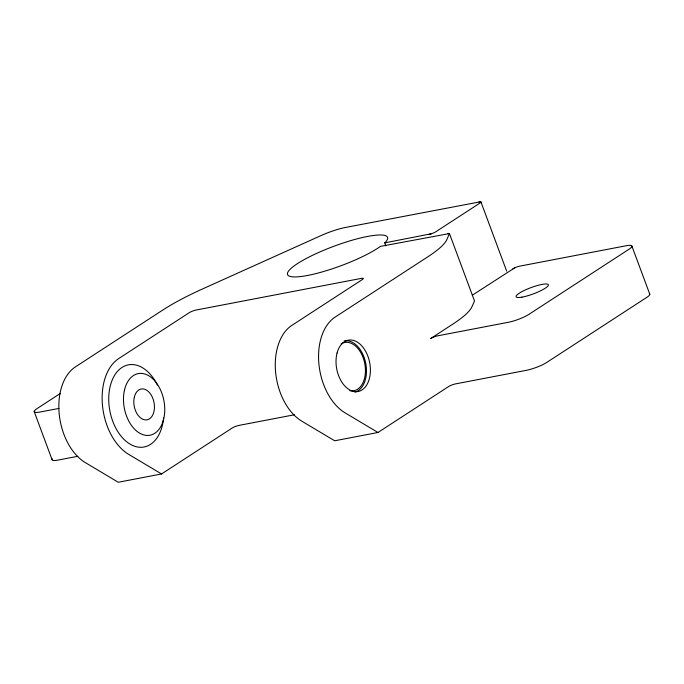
<?xml version="1.0" encoding="UTF-8"?>
<svg xmlns="http://www.w3.org/2000/svg" width="684" height="684" viewBox="0 0 684 684"><rect width="100%" height="100%" fill="white"/><g stroke="black" fill="none" stroke-linecap="round" stroke-linejoin="round"><path stroke-width="1.03" d="M60.337 393.454L37.124 408.553A15.681 3.044 -20.4 0 0 40.108 412.024L58.961 408.416M472.311 295.206L514.89 267.752A5.224 1.017 -20.4 0 1 519.763 266.144L626.014 245.778A15.681 3.044 -20.4 0 1 628.998 249.258L529.023 314.281A15.681 3.044 -20.4 0 1 508.4 322.275L437.563 335.853A5.224 1.017 -20.4 0 0 430.689 338.52L453.005 324.002A104.549 20.306 -20.4 0 0 471.866 306.902L474.474 301.122A5.224 1.017 -20.4 0 0 474.457 300.849L449.439 233.56L380.441 246.385A53.318 10.354 -20.4 0 1 295.377 276.926A53.318 10.354 -20.4 0 1 331.868 247.027A53.318 10.354 -20.4 0 1 384.733 242.871L431.373 233.748A5.224 1.017 -20.4 0 0 435.888 231.714L479.997 203.028A5.224 1.017 -20.4 0 0 480.578 201.754L345.651 227.43A26.137 5.079 -20.4 0 0 321.258 235.476L202.951 288.759A104.549 20.306 -20.4 0 0 163.006 309.903L75.368 366.906A52.275 33.576 79.2 0 0 59.26 414.504A52.275 33.576 79.2 0 0 85.432 462.683L118.264 482.263L161.552 473.961L232.124 428.064A5.224 1.017 -20.4 0 1 238.998 425.397L294.445 414.769M161.552 473.961L128.712 454.39A52.275 33.576 79.2 0 1 102.549 406.211A52.275 33.576 79.2 0 1 118.648 358.613L189.229 312.708A5.224 1.017 -20.4 0 1 196.103 310.04L361.383 278.371A5.224 1.017 -20.4 0 1 362.375 279.525L291.803 325.422A52.275 33.576 79.2 0 0 275.695 373.028A52.275 33.576 79.2 0 0 301.866 421.207L334.698 440.778L377.987 432.485L448.559 386.58A5.224 1.017 -20.4 0 1 455.441 383.912L526.27 370.343A15.681 3.044 -20.4 0 0 546.901 362.34L646.876 297.318A15.681 3.044 -20.4 0 0 649.33 293.684M512.889 268.812L514.89 267.752M429.013 234.381L431.373 233.748M77.882 456.279L57.986 460.093A15.681 3.044 -20.4 0 1 52.343 458.879M479.005 201.874L480.578 201.754M447.516 233.535L449.089 233.415M377.987 432.485L345.146 412.905A52.275 33.576 79.2 0 1 318.983 364.734A52.275 33.576 79.2 0 1 335.083 317.128L427.979 256.714A104.549 20.306 -20.4 0 0 446.84 239.614L449.439 233.56M631.922 246.172L649.8 294.24M480.92 201.9L506.664 271.112M384.733 242.871L385.853 245.872M34.2 411.631L52.078 459.699M341.179 343.821A24.573 15.783 79.2 0 1 364.828 363.897A24.573 15.783 79.2 0 1 349.823 390.692M344.189 340.965A26.137 16.784 79.2 0 1 365.632 362.768A26.137 16.784 79.2 0 1 354.885 392.112M163.561 417.933A41.818 26.864 79.2 0 1 126.138 441.334A41.818 26.864 79.2 0 1 113.946 376.431A41.818 26.864 79.2 0 1 157.388 385.058M134.397 396.865A15.681 10.072 79.2 0 0 146.017 419.925A15.681 10.072 79.2 0 0 151.976 396.429A15.681 10.072 79.2 0 0 134.397 396.865M124.573 389.692A31.361 20.144 79.2 0 0 148.172 435.434A31.361 20.144 79.2 0 0 159.637 388.102A31.361 20.144 79.2 0 0 124.573 389.692M337.058 353.047A26.137 16.784 79.2 0 0 356.184 391.71A26.137 16.784 79.2 0 0 366.41 352.782A26.137 16.784 79.2 0 0 337.058 353.047M521.995 297.138A17.254 3.352 -20.4 0 0 548.209 285.596A17.254 3.352 -20.4 0 0 526.398 289.477A17.254 3.352 -20.4 0 0 521.995 297.138"/></g></svg>
